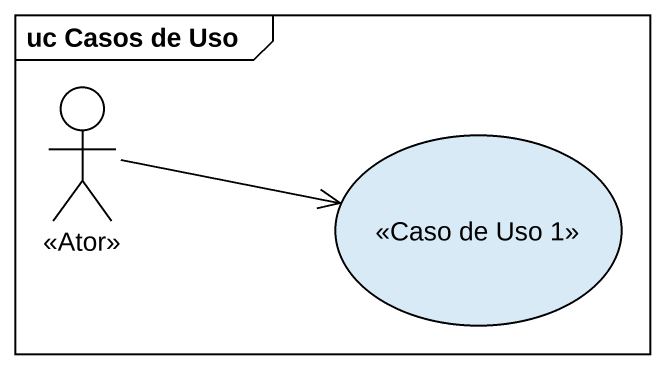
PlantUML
@startuml
mainframe uc Casos de Uso
actor "<<Ator>>" as Ator
usecase "<<Caso de Uso 1>>" as Caso_de_Uso_1
Ator -right-> Caso_de_Uso_1
@enduml
